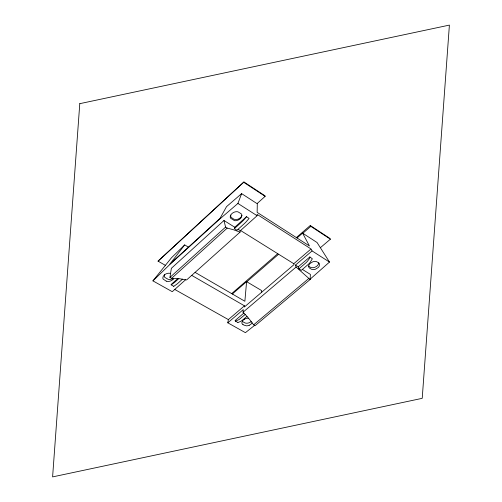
<?xml version="1.0" encoding="UTF-8"?>
<svg xmlns="http://www.w3.org/2000/svg" width="502" height="502" viewBox="0 0 502 502"><rect width="100%" height="100%" fill="white"/><g stroke="black" fill="none" stroke-linecap="round" stroke-linejoin="round"><path stroke-width="0.75" d="M246.513 216.688L243.332 220.397A65.442 44.132 -27.9 0 1 240.916 222.731L234.365 228.63L236.982 230.261L244.154 223.798A61.865 41.716 -27.9 0 0 245.942 222.047L249.08 218.414L246.513 216.688L234.785 227.243L234.365 228.63M234.785 227.243L223.974 220.497L171.364 268.306L169.94 277.424L171.571 278.353L178.812 278.616L186.618 279.94L240.038 232.131L240.351 230.713L257.099 215.716L257.118 214.392L311.039 248.967L293.783 263.707L294.059 264.585L244.374 307.004L244.474 305.825L191.714 275.378M257.288 203.774L257.149 212.371L309.439 245.967L302.599 233.148L297.015 237.986M254.501 325.459L245.415 332.669L227.795 322.805L243.282 309.596L243.037 312.231A182.251 122.896 -27.9 0 1 253.039 324.097L255.016 325.748L310.104 279.52L310.393 274.406L302.411 269.43M261.68 292.227L261.636 290.57L246.595 281.641L244.876 301.263L195.077 272.373M227.795 322.805L228.36 319.592L244.474 305.825M232.809 294.26L232.947 293.463L246.595 281.641M241.864 215.421A5.415 3.652 -27.9 0 0 241.155 213.745L237.986 211.844A5.503 3.709 -27.9 0 0 234.911 211.957L234.585 212.051A4.989 3.363 -27.9 0 0 233.637 212.446A5.327 3.589 -27.9 0 0 231.077 214.536L230.663 215.885A5.39 3.639 -27.9 0 0 231.24 217.41L233.781 219.148L235.162 219.537A5.56 3.752 -27.9 0 0 237.496 219.305L238.174 219.079A5.058 3.414 -27.9 0 0 241.845 215.747M164.524 274.845L164.349 276.257A5.177 3.489 -27.9 0 0 164.901 277.449L168.132 279.307A5.629 3.796 -27.9 0 0 170.492 279.357L170.768 279.307A5.045 3.401 -27.9 0 0 173.121 278.309M185.621 279.721L172.255 291.693L152.928 280.869L169.732 264.579L218.495 220.127L237.923 203.435L241.625 193.628L257.055 203.63L265.131 196.345L265.05 195.83L243.941 181.969L158.055 261.14L165.39 265.351M158.055 261.14L243.941 181.969M230.744 215.032L230.211 216.826A5.597 3.778 -27.9 0 0 230.581 218.226L234.472 220.635A5.566 3.752 -27.9 0 0 237.145 220.447L238.826 219.744M173.711 278.334L173.516 278.66A4.141 2.792 -27.9 0 1 173.052 279.269M188.432 247.128L184.698 244.913L169.889 264.083L219.995 218.401L226.54 206.636L241.625 193.628M152.928 280.869L171.477 257.771L184.698 244.913M164.298 275.04L163.232 276.364L162.843 277.895A5.365 3.621 -27.9 0 0 163.112 279.03L166.269 281.202M169.94 277.424L225.58 227.092L223.974 220.497M171.571 278.353L227.205 228.103L233.229 229.665L240.038 232.131M177.815 278.516L171.276 284.402A1.613 1.086 -27.9 0 0 171.094 284.741L173.73 286.328M178.8 278.61L175.907 281.214A48.123 32.448 -27.9 0 1 174.57 282.394L171.169 284.885M182.533 279.131L178.543 282.708A45.105 30.415 -27.9 0 1 177.206 283.887L173.78 286.353M302.599 233.148L317.063 242.522L329.488 262.069L310.123 279.175M231.686 293.607L277.75 253.698M296.368 237.565L310.267 225.523L329.619 238.23L330.391 239.184L320.364 247.718M246.815 281.773L278.616 254.238M302.813 233.292L310.832 226.346L330.391 239.184M310.104 279.52L296.098 267.051L295.465 265.094L312.087 250.925L329.488 262.069M243.037 312.231L296.098 267.051M235.187 320.458L243.865 313.079M298.238 266.826L309.859 256.936L312.344 258.831L310.029 262.527A22.734 15.33 -27.9 0 1 308.404 264.265L301.338 270.34L298.928 268.84L298.238 266.826L295.465 265.094M245.202 314.478L239.115 319.536L235.538 321.18M298.928 268.84L306 262.753A23.305 15.713 -27.9 0 0 307.632 261.015L309.552 258.398L309.859 256.936M246.971 316.423L241.104 321.211L237.942 322.535M253.541 324.913L308.648 278.616M249.218 325.24L248.546 325.491A5.829 3.928 -27.9 0 1 246.482 325.842L244.091 325.158A4.656 3.144 -27.9 0 1 243.407 324.775L242.955 324.518M174.759 289.447L228.36 319.592M237.816 322.466L235.413 321.111A1.299 0.872 -27.9 0 1 235.225 320.458M225.58 227.092L227.205 228.103M240.583 230.5L293.783 263.707M238.067 229.288L240.351 230.713M237.923 203.435L257.099 215.716M243.777 182.333L265.131 196.345M308.655 266.204L310.926 267.591L313.091 267.735A5.936 4.003 -27.9 0 0 314.735 267.309L315.921 266.757A4.744 3.2 -27.9 0 0 318.695 262.916M310.267 225.523L310.832 226.346M311.246 249.35L312.087 250.925M241.864 215.414L241.155 217.636A5.378 3.627 -27.9 0 1 238.826 219.744M244.367 319.228A5.221 3.52 -27.9 0 1 248.528 318.268M244.386 319.253A5.083 3.426 -27.9 0 0 242.824 320.552L241.857 322.661A4.185 2.824 -27.9 0 0 242.968 324.505M164.267 275.014A5.258 3.545 -27.9 0 1 170.523 273.49M252.098 322.824A4.681 3.156 -27.9 0 1 249.224 325.246M173.096 279.294A5.189 3.501 -27.9 0 1 166.338 281.133M251.125 321.506A5.371 3.621 -27.9 0 1 249.676 322.516L248.358 322.993A5.804 3.916 -27.9 0 1 246.658 323.238L245.189 323.024L243.181 321.926A4.33 2.918 -27.9 0 1 242.366 321.142M308.623 266.11L308.799 267.19A4.443 2.993 -27.9 0 0 309.652 268.156L311.748 269.423L313.938 269.574A5.829 3.928 -27.9 0 0 315.595 269.154L318.155 267.56A5.284 3.564 -27.9 0 0 319.303 265.997L319.397 263.682A4.436 2.993 -27.9 0 0 318.632 262.879L316.542 261.605L314.403 261.435A5.811 3.916 -27.9 0 0 312.771 261.824L310.217 263.362A5.309 3.583 -27.9 0 0 309.031 264.88L308.623 266.11M79.78 103.669L52.603 476.9L422.22 398.331L449.397 25.1L79.78 103.669"/></g></svg>
